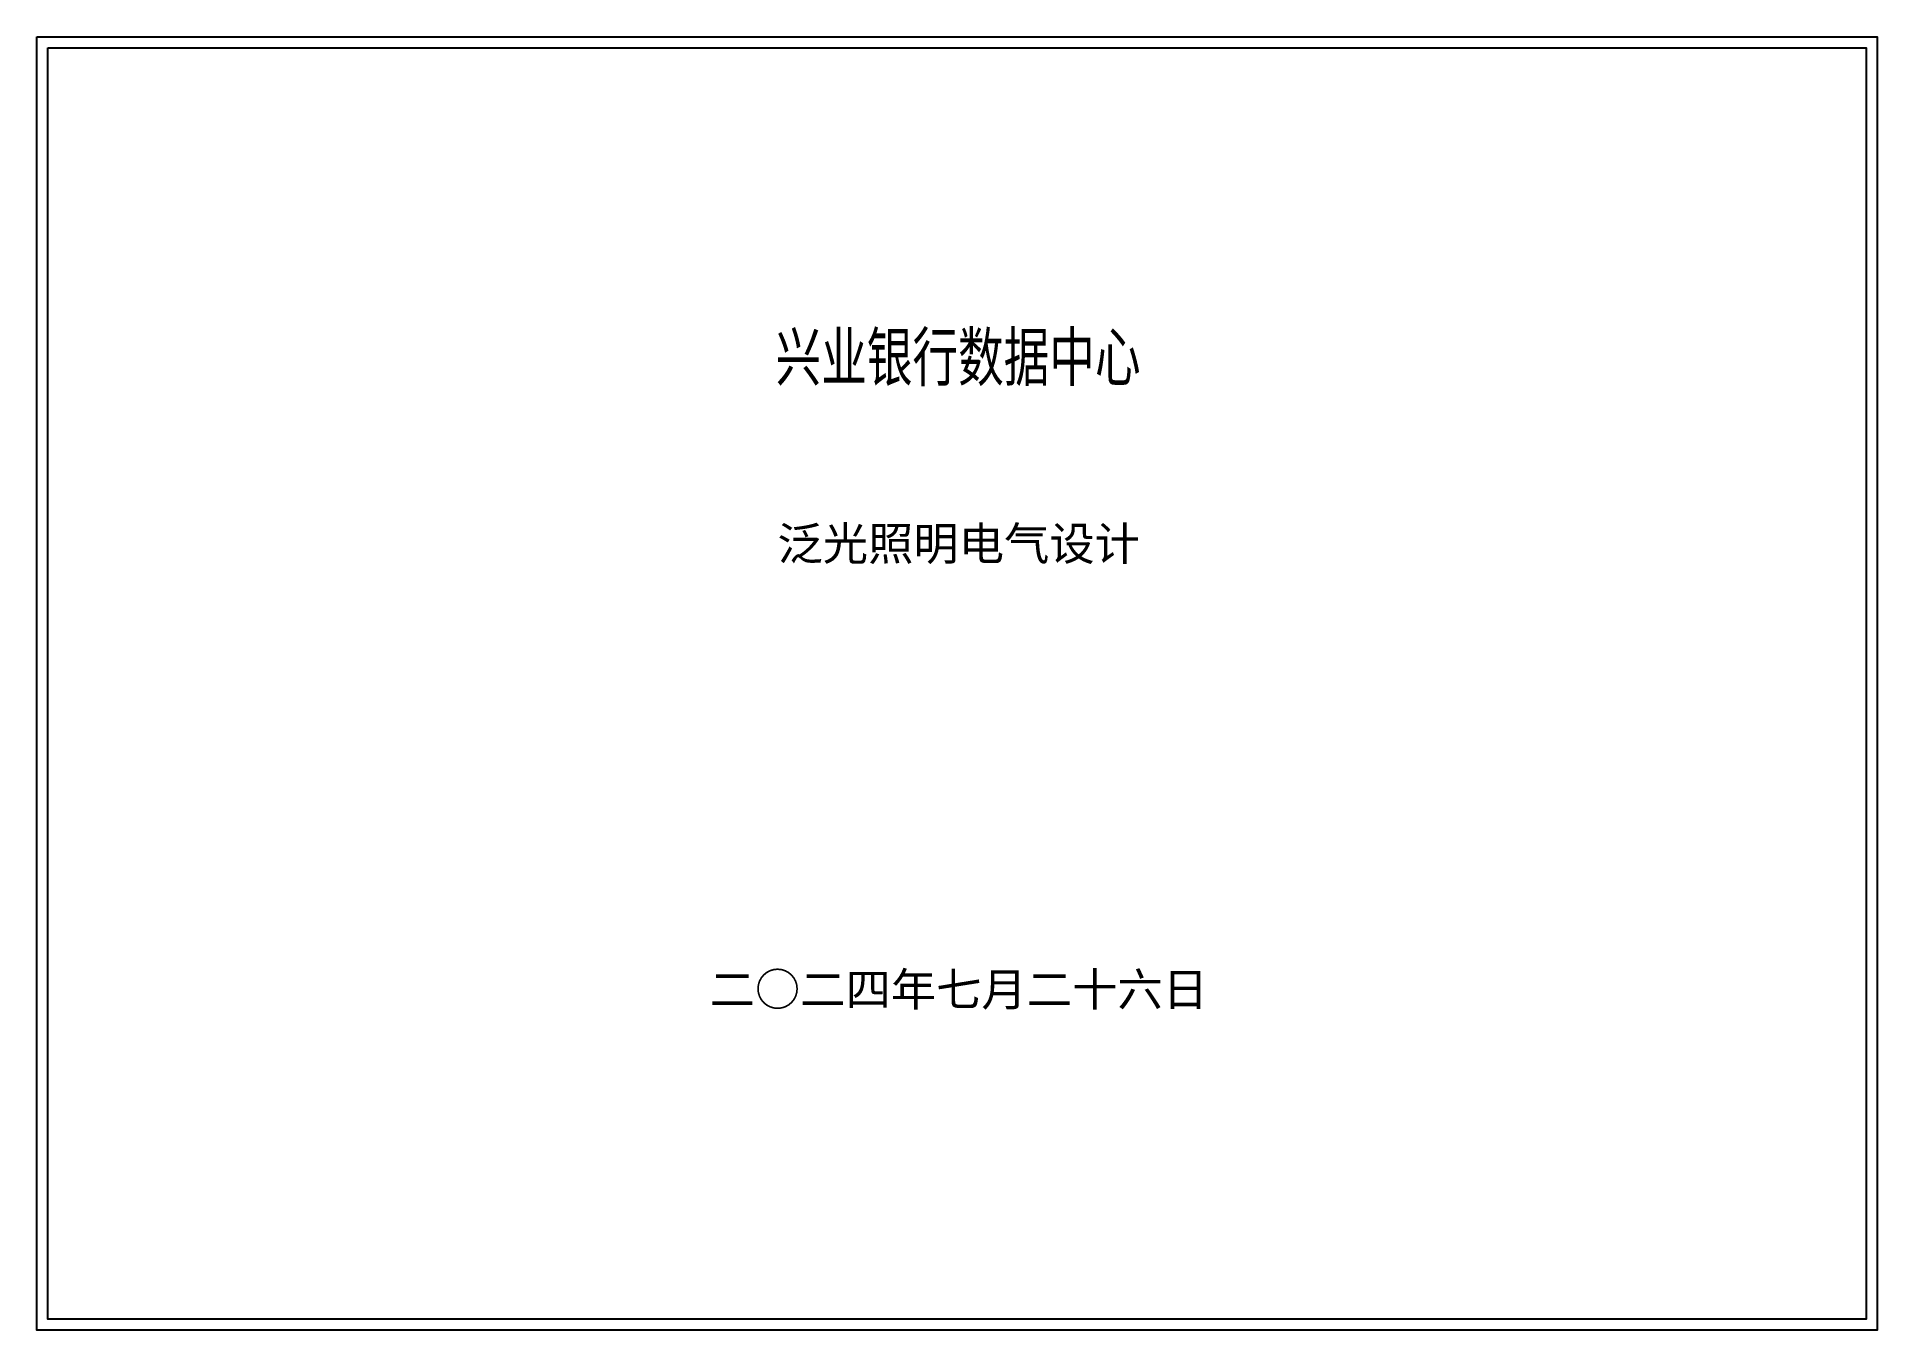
# Paper-space layout '封面' of a CAD drawing. Header units: millimetres. Extents: x 15 to 613, y -23 to 398.
import ezdxf
from ezdxf.enums import TextEntityAlignment as Align

# ---------------------------------------------------------------- set-up
doc = ezdxf.new("R2010")
doc.units = ezdxf.units.MM
doc.header["$MEASUREMENT"] = 0
doc.layers.add('BZ_文本', color=8, linetype='CONTINUOUS')
doc.styles.add('宋体', font='', dxfattribs={"width": 0.8, "height": 3.5})
doc.styles.get('宋体').set_extended_font_data('SimSun')

psp = doc.layouts.new('封面')

# ---------------------------------------------------------------- linework, layer by layer
at = {"layer": 'BZ_文本', "color": 7}
for points in [[(14.82, 397.63), (613.46, 397.63), (613.46, -23.08), (14.82, -23.08)], [(18.42, 394.03), (609.86, 394.03), (609.86, -19.48), (18.42, -19.48)]]:
    psp.add_lwpolyline(points, close=True, dxfattribs=at)

# ---------------------------------------------------------------- texts
at = {"layer": 'BZ_文本', "color": 7, "style": '宋体', "width": 0.7}
psp.add_text('兴业银行数据中心', height=15.545, dxfattribs=at).set_placement((314.49, 285.74), align=Align.CENTER)
at = {"layer": 'BZ_文本', "color": 7, "style": '宋体'}
for s, height, p in [('泛光照明电气设计', 10.806, (314.7, 227.38)), ('二○二四年七月二十六日', 10.8059, (314.73, 82.38))]:
    psp.add_text(s, height=height, dxfattribs=at).set_placement(p, align=Align.CENTER)

doc.saveas('drawing.dxf')
